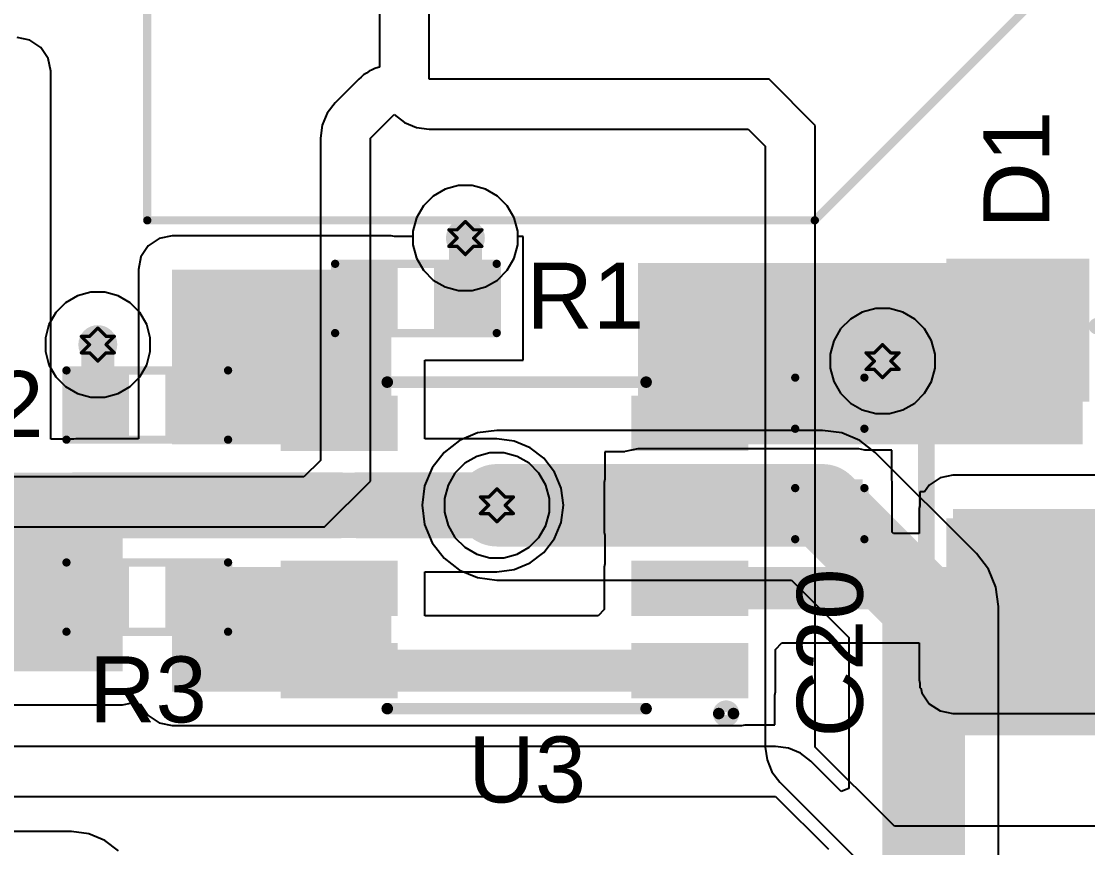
# Model space of a CAD drawing. Header units: inches. Extents: x -3 to 5437, y -3 to 5435.
# Drawn here: x 64.73 to 81.16, y 26.59 to 39.32 of the extents above; entities that cross this region are included whole.
import ezdxf

# ---------------------------------------------------------------- set-up
doc = ezdxf.new("R2010")
doc.units = ezdxf.units.IN
for name, color, linetype in [('Bottom Layer', 5, 'Continuous'), ('Bottom Solder', 6, 'Continuous'), ('Drill Drawing', 1, 'Continuous'), ('GND', 16, 'Continuous'), ('PWR', 76, 'Continuous'), ('Top Layer', 1, 'Continuous'), ('Top Overlay', 2, 'Continuous'), ('Top Paste', 8, 'Continuous'), ('Top Solder', 216, 'Continuous'), ('Via Holes', 16, 'Continuous')]:
    doc.layers.add(name, color=color, linetype=linetype)
doc.styles.add('Arial', font='', dxfattribs={"height": 0.2})
doc.styles.get('Arial').set_extended_font_data('Arial')

# ---------------------------------------------------------------- blocks, each defined once
blk = doc.blocks.new('SOIC_8_363')
at = {"layer": 'Top Layer'}
for points in [[(-1.867, 1.58), (-3.467, 1.58), (-3.467, 2.23), (-1.867, 2.23)], [(3.533, 1.58), (1.933, 1.58), (1.933, 2.23), (3.533, 2.23)], [(-1.867, 0.31), (-3.467, 0.31), (-3.467, 0.96), (-1.867, 0.96)], [(3.533, 0.31), (1.933, 0.31), (1.933, 0.96), (3.533, 0.96)], [(-1.867, -0.96), (-3.467, -0.96), (-3.467, -0.31), (-1.867, -0.31)], [(3.533, -0.96), (1.933, -0.96), (1.933, -0.31), (3.533, -0.31)], [(-1.867, -2.23), (-3.467, -2.23), (-3.467, -1.58), (-1.867, -1.58)], [(3.533, -2.23), (1.933, -2.23), (1.933, -1.58), (3.533, -1.58)]]:
    blk.add_hatch(color=1, dxfattribs=at).paths.add_polyline_path(points)
at = {"layer": 'Top Paste'}
for points in [[(-1.867, 1.58), (-3.467, 1.58), (-3.467, 2.23), (-1.867, 2.23)], [(3.533, 1.58), (1.933, 1.58), (1.933, 2.23), (3.533, 2.23)], [(-1.867, 0.31), (-3.467, 0.31), (-3.467, 0.96), (-1.867, 0.96)], [(3.533, 0.31), (1.933, 0.31), (1.933, 0.96), (3.533, 0.96)], [(-1.867, -0.96), (-3.467, -0.96), (-3.467, -0.31), (-1.867, -0.31)], [(3.533, -0.96), (1.933, -0.96), (1.933, -0.31), (3.533, -0.31)], [(-1.867, -2.23), (-3.467, -2.23), (-3.467, -1.58), (-1.867, -1.58)], [(3.533, -2.23), (1.933, -2.23), (1.933, -1.58), (3.533, -1.58)]]:
    blk.add_hatch(color=8, dxfattribs=at).paths.add_polyline_path(points)
at = {"layer": 'Top Solder'}
for points in [[(-1.765, 1.478), (-3.569, 1.478), (-3.569, 2.332), (-1.765, 2.332)], [(3.635, 1.478), (1.831, 1.478), (1.831, 2.332), (3.635, 2.332)], [(-1.765, 0.208), (-3.569, 0.208), (-3.569, 1.062), (-1.765, 1.062)], [(3.635, 0.208), (1.831, 0.208), (1.831, 1.062), (3.635, 1.062)], [(-1.765, -1.062), (-3.569, -1.062), (-3.569, -0.208), (-1.765, -0.208)], [(3.635, -1.062), (1.831, -1.062), (1.831, -0.208), (3.635, -0.208)], [(-1.765, -2.332), (-3.569, -2.332), (-3.569, -1.478), (-1.765, -1.478)], [(3.635, -2.332), (1.831, -2.332), (1.831, -1.478), (3.635, -1.478)]]:
    blk.add_hatch(color=216, dxfattribs=at).paths.add_polyline_path(points)
at = {"layer": 'Top Overlay'}
for points in [[(-3.112, 2.565, 0.178, 0.178, 1), (-3.339, 2.565, 0.178, 0.178, 1)], [(-3.384, 2.565, 0.0889, 0.0889, 1), (-3.295, 2.565, 0.0889, 0.0889, 1)], [(-3.157, 2.565, 0.0889, 0.0889, 1), (-3.068, 2.565, 0.0889, 0.0889, 1)], [(-2.038, 2.489, 0.0889, 0.0889, 1), (-1.949, 2.489, 0.0889, 0.0889, 1)], [(1.949, 2.489, 0.0889, 0.0889, 1), (2.038, 2.489, 0.0889, 0.0889, 1)], [(-2.038, -2.54, 0.0889, 0.0889, 1), (-1.949, -2.54, 0.0889, 0.0889, 1)], [(1.949, -2.54, 0.0889, 0.0889, 1), (2.038, -2.54, 0.0889, 0.0889, 1)]]:
    blk.add_lwpolyline(points, format="xyseb", close=True, dxfattribs=at)
for points in [[(1.994, 2.489, 0.178, 0.178, 0), (-1.994, 2.489, 0.178, 0.178, 0)], [(1.994, -2.54, 0.178, 0.178, 0), (-1.994, -2.54, 0.178, 0.178, 0)]]:
    blk.add_lwpolyline(points, format="xyseb", dxfattribs=at)
blk = doc.blocks.new('RES_0603_364')
at = {"layer": 'Top Layer'}
for points in [[(-0.381, 0.4445), (-0.381, -0.4445), (-1.143, -0.4445), (-1.143, 0.4445)], [(1.143, 0.4445), (1.143, -0.4445), (0.381, -0.4445), (0.381, 0.4445)]]:
    blk.add_hatch(color=1, dxfattribs=at).paths.add_polyline_path(points)
at = {"layer": 'Top Paste'}
for points in [[(-0.381, 0.4445), (-0.381, -0.4445), (-1.143, -0.4445), (-1.143, 0.4445)], [(1.143, 0.4445), (1.143, -0.4445), (0.381, -0.4445), (0.381, 0.4445)]]:
    blk.add_hatch(color=8, dxfattribs=at).paths.add_polyline_path(points)
at = {"layer": 'Top Solder'}
for points in [[(-0.2794, 0.5461), (-0.2794, -0.5461), (-1.2446, -0.5461), (-1.2446, 0.5461)], [(1.2446, 0.5461), (1.2446, -0.5461), (0.2794, -0.5461), (0.2794, 0.5461)]]:
    blk.add_hatch(color=216, dxfattribs=at).paths.add_polyline_path(points)
at = {"layer": 'Top Overlay'}
for points in [[(-1.2446, 0.5334, 0.127, 0.127, 0), (-1.2446, -0.5334, 0.127, 0.127, 0)], [(1.2446, 0.5334, 0.127, 0.127, 0), (-1.2446, 0.5334, 0.127, 0.127, 0)], [(1.2446, 0.5334, 0.127, 0.127, 0), (1.2446, -0.5334, 0.127, 0.127, 0)], [(1.2446, -0.5334, 0.127, 0.127, 0), (-1.2446, -0.5334, 0.127, 0.127, 0)]]:
    blk.add_lwpolyline(points, format="xyseb", dxfattribs=at)
for points in [[(-1.27635, 0.5334, 0.0635, 0.0635, 1), (-1.21285, 0.5334, 0.0635, 0.0635, 1)], [(-1.27635, 0.5334, 0.0635, 0.0635, 1), (-1.21285, 0.5334, 0.0635, 0.0635, 1)], [(1.21285, 0.5334, 0.0635, 0.0635, 1), (1.27635, 0.5334, 0.0635, 0.0635, 1)], [(1.21285, 0.5334, 0.0635, 0.0635, 1), (1.27635, 0.5334, 0.0635, 0.0635, 1)], [(-1.27635, -0.5334, 0.0635, 0.0635, 1), (-1.21285, -0.5334, 0.0635, 0.0635, 1)], [(-1.27635, -0.5334, 0.0635, 0.0635, 1), (-1.21285, -0.5334, 0.0635, 0.0635, 1)], [(1.21285, -0.5334, 0.0635, 0.0635, 1), (1.27635, -0.5334, 0.0635, 0.0635, 1)], [(1.21285, -0.5334, 0.0635, 0.0635, 1), (1.27635, -0.5334, 0.0635, 0.0635, 1)]]:
    blk.add_lwpolyline(points, format="xyseb", close=True, dxfattribs=at)
blk = doc.blocks.new('RES_0603_365')
at = {"layer": 'Top Layer'}
for points in [[(-0.381, 0.4445), (-0.381, -0.4445), (-1.143, -0.4445), (-1.143, 0.4445)], [(1.143, 0.4445), (1.143, -0.4445), (0.381, -0.4445), (0.381, 0.4445)]]:
    blk.add_hatch(color=1, dxfattribs=at).paths.add_polyline_path(points)
at = {"layer": 'Top Paste'}
for points in [[(-0.381, 0.4445), (-0.381, -0.4445), (-1.143, -0.4445), (-1.143, 0.4445)], [(1.143, 0.4445), (1.143, -0.4445), (0.381, -0.4445), (0.381, 0.4445)]]:
    blk.add_hatch(color=8, dxfattribs=at).paths.add_polyline_path(points)
at = {"layer": 'Top Solder'}
for points in [[(-0.2794, 0.5461), (-0.2794, -0.5461), (-1.2446, -0.5461), (-1.2446, 0.5461)], [(1.2446, 0.5461), (1.2446, -0.5461), (0.2794, -0.5461), (0.2794, 0.5461)]]:
    blk.add_hatch(color=216, dxfattribs=at).paths.add_polyline_path(points)
at = {"layer": 'Top Overlay'}
for points in [[(-1.2446, -0.5334, 0.127, 0.127, 0), (-1.2446, 0.5334, 0.127, 0.127, 0)], [(-1.2446, 0.5334, 0.127, 0.127, 0), (1.2446, 0.5334, 0.127, 0.127, 0)], [(1.2446, -0.5334, 0.127, 0.127, 0), (1.2446, 0.5334, 0.127, 0.127, 0)], [(-1.2446, -0.5334, 0.127, 0.127, 0), (1.2446, -0.5334, 0.127, 0.127, 0)]]:
    blk.add_lwpolyline(points, format="xyseb", dxfattribs=at)
for points in [[(-1.27635, 0.5334, 0.0635, 0.0635, 1), (-1.21285, 0.5334, 0.0635, 0.0635, 1)], [(-1.27635, 0.5334, 0.0635, 0.0635, 1), (-1.21285, 0.5334, 0.0635, 0.0635, 1)], [(1.21285, 0.5334, 0.0635, 0.0635, 1), (1.27635, 0.5334, 0.0635, 0.0635, 1)], [(1.21285, 0.5334, 0.0635, 0.0635, 1), (1.27635, 0.5334, 0.0635, 0.0635, 1)], [(-1.27635, -0.5334, 0.0635, 0.0635, 1), (-1.21285, -0.5334, 0.0635, 0.0635, 1)], [(-1.27635, -0.5334, 0.0635, 0.0635, 1), (-1.21285, -0.5334, 0.0635, 0.0635, 1)], [(1.21285, -0.5334, 0.0635, 0.0635, 1), (1.27635, -0.5334, 0.0635, 0.0635, 1)], [(1.21285, -0.5334, 0.0635, 0.0635, 1), (1.27635, -0.5334, 0.0635, 0.0635, 1)]]:
    blk.add_lwpolyline(points, format="xyseb", close=True, dxfattribs=at)
blk = doc.blocks.new('RES_0603_366')
at = {"layer": 'Top Layer'}
for points in [[(-0.381, 0.4445), (-0.381, -0.4445), (-1.143, -0.4445), (-1.143, 0.4445)], [(1.143, 0.4445), (1.143, -0.4445), (0.381, -0.4445), (0.381, 0.4445)]]:
    blk.add_hatch(color=1, dxfattribs=at).paths.add_polyline_path(points)
at = {"layer": 'Top Paste'}
for points in [[(-0.381, 0.4445), (-0.381, -0.4445), (-1.143, -0.4445), (-1.143, 0.4445)], [(1.143, 0.4445), (1.143, -0.4445), (0.381, -0.4445), (0.381, 0.4445)]]:
    blk.add_hatch(color=8, dxfattribs=at).paths.add_polyline_path(points)
at = {"layer": 'Top Solder'}
for points in [[(-0.2794, 0.5461), (-0.2794, -0.5461), (-1.2446, -0.5461), (-1.2446, 0.5461)], [(1.2446, 0.5461), (1.2446, -0.5461), (0.2794, -0.5461), (0.2794, 0.5461)]]:
    blk.add_hatch(color=216, dxfattribs=at).paths.add_polyline_path(points)
at = {"layer": 'Top Overlay'}
for points in [[(1.2446, 0.5334, 0.127, 0.127, 0), (-1.2446, 0.5334, 0.127, 0.127, 0)], [(-1.2446, 0.5334, 0.127, 0.127, 0), (-1.2446, -0.5334, 0.127, 0.127, 0)], [(1.2446, 0.5334, 0.127, 0.127, 0), (1.2446, -0.5334, 0.127, 0.127, 0)], [(1.2446, -0.5334, 0.127, 0.127, 0), (-1.2446, -0.5334, 0.127, 0.127, 0)]]:
    blk.add_lwpolyline(points, format="xyseb", dxfattribs=at)
for points in [[(-1.27635, 0.5334, 0.0635, 0.0635, 1), (-1.21285, 0.5334, 0.0635, 0.0635, 1)], [(-1.27635, 0.5334, 0.0635, 0.0635, 1), (-1.21285, 0.5334, 0.0635, 0.0635, 1)], [(1.21285, 0.5334, 0.0635, 0.0635, 1), (1.27635, 0.5334, 0.0635, 0.0635, 1)], [(1.21285, 0.5334, 0.0635, 0.0635, 1), (1.27635, 0.5334, 0.0635, 0.0635, 1)], [(-1.27635, -0.5334, 0.0635, 0.0635, 1), (-1.21285, -0.5334, 0.0635, 0.0635, 1)], [(-1.27635, -0.5334, 0.0635, 0.0635, 1), (-1.21285, -0.5334, 0.0635, 0.0635, 1)], [(1.21285, -0.5334, 0.0635, 0.0635, 1), (1.27635, -0.5334, 0.0635, 0.0635, 1)], [(1.21285, -0.5334, 0.0635, 0.0635, 1), (1.27635, -0.5334, 0.0635, 0.0635, 1)]]:
    blk.add_lwpolyline(points, format="xyseb", close=True, dxfattribs=at)
blk = doc.blocks.new('SMA_369')
at = {"layer": 'Top Layer'}
for points in [[(-3, 1), (-1, 1), (-1, -1), (-3, -1)], [(1, 1), (3, 1), (3, -1), (1, -1)]]:
    blk.add_hatch(color=1, dxfattribs=at).paths.add_polyline_path(points)
at = {"layer": 'Top Overlay'}
for points in [[(-4.242, -1.549), (-3.075, -1.549), (-3.075, 1.55), (-4.242, 1.55)], [(-3.101, 1.041), (-2.397, 1.041), (-2.397, 1.549), (-3.101, 1.549)], [(-3.097, -1.55), (-2.393, -1.55), (-2.393, -1.067), (-3.097, -1.067)]]:
    blk.add_hatch(color=2, dxfattribs=at).paths.add_polyline_path(points)
at = {"layer": 'Top Paste'}
for points in [[(-3, 1), (-1, 1), (-1, -1), (-3, -1)], [(1, 1), (3, 1), (3, -1), (1, -1)]]:
    blk.add_hatch(color=8, dxfattribs=at).paths.add_polyline_path(points)
at = {"layer": 'Top Solder'}
for points in [[(-3.102, 1.102), (-0.898, 1.102), (-0.898, -1.102), (-3.102, -1.102)], [(0.898, 1.102), (3.102, 1.102), (3.102, -1.102), (0.898, -1.102)]]:
    blk.add_hatch(color=216, dxfattribs=at).paths.add_polyline_path(points)
at = {"layer": 'Top Overlay'}
for points in [[(-2.393, 1.408, 0.254, 0.254, 0), (2.083, 1.408, 0.254, 0.254, 0)], [(2.061, 1.408, 0.254, 0.254, 0), (2.061, 1.219, 0.254, 0.254, 0)], [(2.061, -1.219, 0.254, 0.254, 0), (2.061, -1.408, 0.254, 0.254, 0)], [(-2.393, -1.408, 0.254, 0.254, 0), (2.057, -1.408, 0.254, 0.254, 0)]]:
    blk.add_lwpolyline(points, format="xyseb", dxfattribs=at)
for points in [[(-2.456, 1.408, 0.127, 0.127, 1), (-2.329, 1.408, 0.127, 0.127, 1)], [(1.998, 1.408, 0.127, 0.127, 1), (2.125, 1.408, 0.127, 0.127, 1)], [(2.019, 1.408, 0.127, 0.127, 1), (2.146, 1.408, 0.127, 0.127, 1)], [(1.998, 1.219, 0.127, 0.127, 1), (2.125, 1.219, 0.127, 0.127, 1)], [(1.998, -1.219, 0.127, 0.127, 1), (2.125, -1.219, 0.127, 0.127, 1)], [(-2.456, -1.408, 0.127, 0.127, 1), (-2.329, -1.408, 0.127, 0.127, 1)], [(1.994, -1.408, 0.127, 0.127, 1), (2.121, -1.408, 0.127, 0.127, 1)], [(1.998, -1.408, 0.127, 0.127, 1), (2.125, -1.408, 0.127, 0.127, 1)]]:
    blk.add_lwpolyline(points, format="xyseb", close=True, dxfattribs=at)
blk = doc.blocks.new('C__0603_374')
at = {"layer": 'Top Layer'}
for points in [[(-0.381, 0.445), (-0.381, -0.445), (-1.143, -0.445), (-1.143, 0.445)], [(1.143, 0.445), (1.143, -0.445), (0.381, -0.445), (0.381, 0.445)]]:
    blk.add_hatch(color=1, dxfattribs=at).paths.add_polyline_path(points)
at = {"layer": 'Top Paste'}
for points in [[(-0.381, 0.445), (-0.381, -0.445), (-1.143, -0.445), (-1.143, 0.445)], [(1.143, 0.445), (1.143, -0.445), (0.381, -0.445), (0.381, 0.445)]]:
    blk.add_hatch(color=8, dxfattribs=at).paths.add_polyline_path(points)
at = {"layer": 'Top Solder'}
for points in [[(-0.321, 0.504), (-0.321, -0.504), (-1.203, -0.504), (-1.203, 0.504)], [(1.203, 0.504), (1.203, -0.504), (0.321, -0.504), (0.321, 0.504)]]:
    blk.add_hatch(color=216, dxfattribs=at).paths.add_polyline_path(points)
at = {"layer": 'Top Overlay'}
for points in [[(-1.245, -0.533, 0.127, 0.127, 0), (-1.245, 0.533, 0.127, 0.127, 0)], [(-0.457, 0.533, 0.127, 0.127, 0), (-1.245, 0.533, 0.127, 0.127, 0)], [(1.245, 0.533, 0.127, 0.127, 0), (0.457, 0.533, 0.127, 0.127, 0)], [(1.245, -0.533, 0.127, 0.127, 0), (1.245, 0.533, 0.127, 0.127, 0)], [(-0.457, -0.533, 0.127, 0.127, 0), (-1.245, -0.533, 0.127, 0.127, 0)], [(1.245, -0.533, 0.127, 0.127, 0), (0.457, -0.533, 0.127, 0.127, 0)]]:
    blk.add_lwpolyline(points, format="xyseb", dxfattribs=at)
for points in [[(-1.276, 0.533, 0.0635, 0.0635, 1), (-1.213, 0.533, 0.0635, 0.0635, 1)], [(-1.276, 0.533, 0.0635, 0.0635, 1), (-1.213, 0.533, 0.0635, 0.0635, 1)], [(-0.489, 0.533, 0.0635, 0.0635, 1), (-0.425, 0.533, 0.0635, 0.0635, 1)], [(0.425, 0.533, 0.0635, 0.0635, 1), (0.489, 0.533, 0.0635, 0.0635, 1)], [(1.213, 0.533, 0.0635, 0.0635, 1), (1.276, 0.533, 0.0635, 0.0635, 1)], [(1.213, 0.533, 0.0635, 0.0635, 1), (1.276, 0.533, 0.0635, 0.0635, 1)], [(-1.276, -0.533, 0.0635, 0.0635, 1), (-1.213, -0.533, 0.0635, 0.0635, 1)], [(-1.276, -0.533, 0.0635, 0.0635, 1), (-1.213, -0.533, 0.0635, 0.0635, 1)], [(-0.489, -0.533, 0.0635, 0.0635, 1), (-0.425, -0.533, 0.0635, 0.0635, 1)], [(0.425, -0.533, 0.0635, 0.0635, 1), (0.489, -0.533, 0.0635, 0.0635, 1)], [(1.213, -0.533, 0.0635, 0.0635, 1), (1.276, -0.533, 0.0635, 0.0635, 1)], [(1.213, -0.533, 0.0635, 0.0635, 1), (1.276, -0.533, 0.0635, 0.0635, 1)]]:
    blk.add_lwpolyline(points, format="xyseb", close=True, dxfattribs=at)
blk = doc.blocks.new('VT1H471MI135000CE0_375')
at = {"layer": 'Top Overlay'}
for points in [[(-3.449, 6.858, 0.127, 0.127, 0), (-6.848, 3.459, 0.127, 0.127, 0)], [(6.833, 6.858, 0.127, 0.127, 0), (-3.449, 6.858, 0.127, 0.127, 0)], [(6.833, 6.858, 0.127, 0.127, 0), (6.833, 1.092, 0.127, 0.127, 0)]]:
    blk.add_lwpolyline(points, format="xyseb", dxfattribs=at)
for points in [[(-3.481, 6.858, 0.0635, 0.0635, 1), (-3.417, 6.858, 0.0635, 0.0635, 1)], [(-3.481, 6.858, 0.0635, 0.0635, 1), (-3.417, 6.858, 0.0635, 0.0635, 1)], [(6.801, 6.858, 0.0635, 0.0635, 1), (6.864, 6.858, 0.0635, 0.0635, 1)], [(6.801, 6.858, 0.0635, 0.0635, 1), (6.864, 6.858, 0.0635, 0.0635, 1)]]:
    blk.add_lwpolyline(points, format="xyseb", close=True, dxfattribs=at)

msp = doc.modelspace()

# ---------------------------------------------------------------- hatches: boundary and pattern name
at = {"layer": 'Bottom Layer'}
h = msp.add_hatch(color=5, dxfattribs=at)
edge = h.paths.add_edge_path()
edge.add_arc((71.574, 35.983), 0.3, 0, 360)
h = msp.add_hatch(color=5, dxfattribs=at)
edge = h.paths.add_edge_path()
edge.add_arc((65.912, 34.342), 0.3, 0, 360)
h = msp.add_hatch(color=5, dxfattribs=at)
edge = h.paths.add_edge_path()
edge.add_arc((78, 34.088), 0.3, 0, 360)
h = msp.add_hatch(color=5, dxfattribs=at)
edge = h.paths.add_edge_path()
edge.add_arc((72.06, 31.867), 0.3, 0, 360)
at = {"layer": 'Bottom Solder'}
h = msp.add_hatch(color=6, dxfattribs=at)
edge = h.paths.add_edge_path()
edge.add_arc((78, 34.088), 0.15, 0, 360)
h = msp.add_hatch(color=6, dxfattribs=at)
edge = h.paths.add_edge_path()
edge.add_arc((72.06, 31.867), 0.15, 0, 360)
at = {"layer": 'GND'}
h = msp.add_hatch(color=16, dxfattribs=at)
edge = h.paths.add_edge_path()
edge.add_arc((71.574, 35.983), 0.3, 0, 360)
h = msp.add_hatch(color=16, dxfattribs=at)
edge = h.paths.add_edge_path()
edge.add_arc((65.912, 34.342), 0.3, 0, 360)
h = msp.add_hatch(color=16, dxfattribs=at)
edge = h.paths.add_edge_path()
edge.add_arc((78, 34.088), 0.3, 0, 360)
h = msp.add_hatch(color=16, dxfattribs=at)
edge = h.paths.add_edge_path()
edge.add_arc((72.06, 31.867), 0.3, 0, 360)
at = {"layer": 'PWR'}
h = msp.add_hatch(color=76, dxfattribs=at)
edge = h.paths.add_edge_path()
edge.add_arc((71.574, 35.983), 0.3, 0, 360)
h = msp.add_hatch(color=76, dxfattribs=at)
edge = h.paths.add_edge_path()
edge.add_arc((65.912, 34.342), 0.3, 0, 360)
h = msp.add_hatch(color=76, dxfattribs=at)
edge = h.paths.add_edge_path()
edge.add_arc((78, 34.088), 0.3, 0, 360)
h = msp.add_hatch(color=76, dxfattribs=at)
edge = h.paths.add_edge_path()
edge.add_arc((72.06, 31.867), 0.3, 0, 360)
at = {"layer": 'Top Layer'}
h = msp.add_hatch(color=1, dxfattribs=at)
edge = h.paths.add_edge_path()
edge.add_arc((71.574, 35.983), 0.3, 0, 360)
for points in [[(67.055, 32.804), (70.431, 32.804), (70.431, 35.497), (67.055, 35.497)], [(74.231, 32.804), (81.083, 32.804), (81.083, 35.598), (74.231, 35.598)], [(60.719, 31.364), (70.431, 31.364), (70.431, 32.37), (60.719, 32.37)], [(60.719, 29.31), (66.293, 29.31), (66.293, 32.243), (60.719, 32.243)], [(74.231, 31.455), (77.632, 31.455), (77.632, 32.217), (74.231, 32.217)], [(79.083, 29.177), (90.271, 29.177), (90.271, 31.811), (79.083, 31.811)], [(67.055, 28.994), (70.431, 28.994), (70.431, 30.914), (67.055, 30.914)], [(68.831, 28.994), (70.431, 28.994), (70.431, 30.914), (68.831, 30.914)], [(74.231, 30.264), (80.781, 30.264), (80.781, 30.914), (74.231, 30.914)], [(68.831, 28.994), (75.831, 28.994), (75.831, 29.644), (68.831, 29.644)]]:
    msp.add_hatch(color=1, dxfattribs=at).paths.add_polyline_path(points)
h = msp.add_hatch(color=1, dxfattribs=at)
edge = h.paths.add_edge_path()
edge.add_arc((65.912, 34.342), 0.3, 0, 360)
h = msp.add_hatch(color=1, dxfattribs=at)
edge = h.paths.add_edge_path()
edge.add_arc((78, 34.088), 0.3, 0, 360)
h = msp.add_hatch(color=1, dxfattribs=at)
edge = h.paths.add_edge_path()
edge.add_arc((72.06, 31.867), 0.3, 0, 360)
at = {"layer": 'Top Solder'}
h = msp.add_hatch(color=216, dxfattribs=at)
edge = h.paths.add_edge_path()
edge.add_arc((78, 34.088), 0.15, 0, 360)
h = msp.add_hatch(color=216, dxfattribs=at)
edge = h.paths.add_edge_path()
edge.add_arc((72.06, 31.867), 0.15, 0, 360)
at = {"layer": 'Via Holes'}
h = msp.add_hatch(color=7, dxfattribs=at)
edge = h.paths.add_edge_path()
edge.add_arc((71.574, 35.983), 0.15, 0, 360)
h = msp.add_hatch(color=7, dxfattribs=at)
edge = h.paths.add_edge_path()
edge.add_arc((65.912, 34.342), 0.15, 0, 360)
h = msp.add_hatch(color=7, dxfattribs=at)
edge = h.paths.add_edge_path()
edge.add_arc((78, 34.088), 0.15, 0, 360)
h = msp.add_hatch(color=7, dxfattribs=at)
edge = h.paths.add_edge_path()
edge.add_arc((72.06, 31.867), 0.15, 0, 360)

# ---------------------------------------------------------------- linework, layer by layer
at = {"layer": 'Bottom Layer'}
for p, q in [((71.078, 36.63), (70.927, 36.48)), ((71.262, 36.736), (71.078, 36.63)), ((71.467, 36.791), (71.262, 36.736)), ((71.68, 36.791), (71.467, 36.791)), ((71.886, 36.736), (71.68, 36.791)), ((72.07, 36.63), (71.886, 36.736)), ((72.22, 36.48), (72.07, 36.63)), ((70.927, 36.48), (70.821, 36.295)), ((72.327, 36.295), (72.22, 36.48)), ((70.821, 36.295), (70.766, 36.09)), ((72.382, 36.09), (72.327, 36.295)), ((70.766, 36.09), (70.766, 35.877)), ((72.382, 35.877), (72.382, 36.09)), ((70.766, 35.877), (70.821, 35.672)), ((72.327, 35.672), (72.382, 35.877)), ((70.821, 35.672), (70.927, 35.487)), ((72.22, 35.487), (72.327, 35.672)), ((70.927, 35.487), (71.078, 35.337)), ((72.07, 35.337), (72.22, 35.487)), ((71.078, 35.337), (71.262, 35.23)), ((71.886, 35.23), (72.07, 35.337)), ((71.262, 35.23), (71.467, 35.175)), ((71.467, 35.175), (71.68, 35.175)), ((71.68, 35.175), (71.886, 35.23)), ((72.06, 33.02), (71.761, 32.981)), ((77.073, 33.02), (72.06, 33.02)), ((77.372, 32.981), (77.073, 33.02)), ((71.483, 32.865), (71.245, 32.682)), ((71.761, 32.981), (71.483, 32.865)), ((77.65, 32.865), (77.372, 32.981)), ((77.888, 32.682), (77.65, 32.865)), ((71.245, 32.682), (71.061, 32.443)), ((79.448, 31.123), (77.888, 32.682)), ((71.061, 32.443), (70.946, 32.165)), ((70.946, 32.165), (70.907, 31.867)), ((70.907, 31.867), (70.946, 31.569)), ((70.946, 31.569), (71.061, 31.291)), ((71.061, 31.291), (71.245, 31.052)), ((71.245, 31.052), (71.483, 30.869)), ((79.631, 30.884), (79.448, 31.123)), ((79.746, 30.606), (79.631, 30.884)), ((71.483, 30.869), (71.761, 30.753)), ((71.761, 30.753), (72.06, 30.714)), ((72.06, 30.714), (76.596, 30.714)), ((76.596, 30.714), (77.48, 29.83)), ((79.785, 30.308), (79.746, 30.606)), ((79.785, 18.276), (79.785, 30.308)), ((77.48, 29.83), (77.48, 27.507)), ((76.352, 28.15), (61.457, 28.15)), ((76.551, 28.124), (76.352, 28.15)), ((76.737, 28.047), (76.551, 28.124)), ((76.896, 27.925), (76.737, 28.047)), ((77.362, 27.458), (76.896, 27.925)), ((77.48, 27.507), (77.362, 27.458)), ((53.894, 27.381), (76.352, 27.381)), ((76.352, 27.381), (77.165, 26.568))]:
    msp.add_line(p, q, dxfattribs=at)
for points in [[(72.06, 31.867, 1.27, 1.27, 0), (77.073, 31.867, 1.27, 1.27, 0)], [(77.073, 31.867, 1.27, 1.27, 0), (78.632, 30.308, 1.27, 1.27, 0)], [(78.632, 17.798, 1.27, 1.27, 0), (78.632, 30.308, 1.27, 1.27, 0)]]:
    msp.add_lwpolyline(points, format="xyseb", dxfattribs=at)
for points in [[(71.742, 31.867, 0.635, 0.635, 1), (72.377, 31.867, 0.635, 0.635, 1)], [(76.756, 31.867, 0.635, 0.635, 1), (77.391, 31.867, 0.635, 0.635, 1)], [(76.756, 31.867, 0.635, 0.635, 1), (77.391, 31.867, 0.635, 0.635, 1)], [(78.315, 30.308, 0.635, 0.635, 1), (78.95, 30.308, 0.635, 0.635, 1)], [(78.315, 30.308, 0.635, 0.635, 1), (78.95, 30.308, 0.635, 0.635, 1)]]:
    msp.add_lwpolyline(points, format="xyseb", close=True, dxfattribs=at)
at = {"layer": 'Drill Drawing'}
for points in [[(71.32, 36.11, 0.0508, 0.0508, 0), (71.447, 35.983, 0.0508, 0.0508, 0)], [(71.32, 36.11, 0.0508, 0.0508, 0), (71.447, 36.11, 0.0508, 0.0508, 0)], [(71.447, 36.11, 0.0508, 0.0508, 0), (71.574, 36.237, 0.0508, 0.0508, 0)], [(71.574, 36.237, 0.0508, 0.0508, 0), (71.701, 36.11, 0.0508, 0.0508, 0)], [(71.701, 36.11, 0.0508, 0.0508, 0), (71.828, 36.11, 0.0508, 0.0508, 0)], [(71.701, 35.983, 0.0508, 0.0508, 0), (71.828, 36.11, 0.0508, 0.0508, 0)], [(71.32, 35.856, 0.0508, 0.0508, 0), (71.447, 35.983, 0.0508, 0.0508, 0)], [(71.701, 35.983, 0.0508, 0.0508, 0), (71.828, 35.856, 0.0508, 0.0508, 0)], [(71.32, 35.856, 0.0508, 0.0508, 0), (71.447, 35.856, 0.0508, 0.0508, 0)], [(71.447, 35.856, 0.0508, 0.0508, 0), (71.574, 35.729, 0.0508, 0.0508, 0)], [(71.574, 35.729, 0.0508, 0.0508, 0), (71.701, 35.856, 0.0508, 0.0508, 0)], [(71.701, 35.856, 0.0508, 0.0508, 0), (71.828, 35.856, 0.0508, 0.0508, 0)], [(65.658, 34.469, 0.0508, 0.0508, 0), (65.785, 34.342, 0.0508, 0.0508, 0)], [(65.658, 34.469, 0.0508, 0.0508, 0), (65.785, 34.469, 0.0508, 0.0508, 0)], [(65.785, 34.469, 0.0508, 0.0508, 0), (65.912, 34.596, 0.0508, 0.0508, 0)], [(65.912, 34.596, 0.0508, 0.0508, 0), (66.039, 34.469, 0.0508, 0.0508, 0)], [(66.039, 34.469, 0.0508, 0.0508, 0), (66.166, 34.469, 0.0508, 0.0508, 0)], [(66.039, 34.342, 0.0508, 0.0508, 0), (66.166, 34.469, 0.0508, 0.0508, 0)], [(65.658, 34.215, 0.0508, 0.0508, 0), (65.785, 34.342, 0.0508, 0.0508, 0)], [(66.039, 34.342, 0.0508, 0.0508, 0), (66.166, 34.215, 0.0508, 0.0508, 0)], [(77.873, 34.215, 0.0508, 0.0508, 0), (78, 34.342, 0.0508, 0.0508, 0)], [(78, 34.342, 0.0508, 0.0508, 0), (78.127, 34.215, 0.0508, 0.0508, 0)], [(65.658, 34.215, 0.0508, 0.0508, 0), (65.785, 34.215, 0.0508, 0.0508, 0)], [(65.785, 34.215, 0.0508, 0.0508, 0), (65.912, 34.088, 0.0508, 0.0508, 0)], [(65.912, 34.088, 0.0508, 0.0508, 0), (66.039, 34.215, 0.0508, 0.0508, 0)], [(66.039, 34.215, 0.0508, 0.0508, 0), (66.166, 34.215, 0.0508, 0.0508, 0)], [(77.746, 34.215, 0.0508, 0.0508, 0), (77.873, 34.088, 0.0508, 0.0508, 0)], [(77.746, 34.215, 0.0508, 0.0508, 0), (77.873, 34.215, 0.0508, 0.0508, 0)], [(78.127, 34.215, 0.0508, 0.0508, 0), (78.254, 34.215, 0.0508, 0.0508, 0)], [(78.127, 34.088, 0.0508, 0.0508, 0), (78.254, 34.215, 0.0508, 0.0508, 0)], [(77.746, 33.961, 0.0508, 0.0508, 0), (77.873, 34.088, 0.0508, 0.0508, 0)], [(78.127, 34.088, 0.0508, 0.0508, 0), (78.254, 33.961, 0.0508, 0.0508, 0)], [(77.746, 33.961, 0.0508, 0.0508, 0), (77.873, 33.961, 0.0508, 0.0508, 0)], [(77.873, 33.961, 0.0508, 0.0508, 0), (78, 33.834, 0.0508, 0.0508, 0)], [(78, 33.834, 0.0508, 0.0508, 0), (78.127, 33.961, 0.0508, 0.0508, 0)], [(78.127, 33.961, 0.0508, 0.0508, 0), (78.254, 33.961, 0.0508, 0.0508, 0)], [(71.933, 31.994, 0.0508, 0.0508, 0), (72.06, 32.121, 0.0508, 0.0508, 0)], [(72.06, 32.121, 0.0508, 0.0508, 0), (72.187, 31.994, 0.0508, 0.0508, 0)], [(71.806, 31.994, 0.0508, 0.0508, 0), (71.933, 31.867, 0.0508, 0.0508, 0)], [(71.806, 31.994, 0.0508, 0.0508, 0), (71.933, 31.994, 0.0508, 0.0508, 0)], [(71.806, 31.74, 0.0508, 0.0508, 0), (71.933, 31.867, 0.0508, 0.0508, 0)], [(72.187, 31.994, 0.0508, 0.0508, 0), (72.314, 31.994, 0.0508, 0.0508, 0)], [(72.187, 31.867, 0.0508, 0.0508, 0), (72.314, 31.994, 0.0508, 0.0508, 0)], [(72.187, 31.867, 0.0508, 0.0508, 0), (72.314, 31.74, 0.0508, 0.0508, 0)], [(71.806, 31.74, 0.0508, 0.0508, 0), (71.933, 31.74, 0.0508, 0.0508, 0)], [(71.933, 31.74, 0.0508, 0.0508, 0), (72.06, 31.613, 0.0508, 0.0508, 0)], [(72.06, 31.613, 0.0508, 0.0508, 0), (72.187, 31.74, 0.0508, 0.0508, 0)], [(72.187, 31.74, 0.0508, 0.0508, 0), (72.314, 31.74, 0.0508, 0.0508, 0)]]:
    msp.add_lwpolyline(points, format="xyseb", dxfattribs=at)
for points in [[(71.307, 36.11, 0.0254, 0.0254, 1), (71.333, 36.11, 0.0254, 0.0254, 1)], [(71.307, 36.11, 0.0254, 0.0254, 1), (71.333, 36.11, 0.0254, 0.0254, 1)], [(71.434, 36.11, 0.0254, 0.0254, 1), (71.46, 36.11, 0.0254, 0.0254, 1)], [(71.434, 36.11, 0.0254, 0.0254, 1), (71.46, 36.11, 0.0254, 0.0254, 1)], [(71.561, 36.237, 0.0254, 0.0254, 1), (71.587, 36.237, 0.0254, 0.0254, 1)], [(71.561, 36.237, 0.0254, 0.0254, 1), (71.587, 36.237, 0.0254, 0.0254, 1)], [(71.688, 36.11, 0.0254, 0.0254, 1), (71.714, 36.11, 0.0254, 0.0254, 1)], [(71.688, 36.11, 0.0254, 0.0254, 1), (71.714, 36.11, 0.0254, 0.0254, 1)], [(71.815, 36.11, 0.0254, 0.0254, 1), (71.841, 36.11, 0.0254, 0.0254, 1)], [(71.815, 36.11, 0.0254, 0.0254, 1), (71.841, 36.11, 0.0254, 0.0254, 1)], [(71.434, 35.983, 0.0254, 0.0254, 1), (71.46, 35.983, 0.0254, 0.0254, 1)], [(71.434, 35.983, 0.0254, 0.0254, 1), (71.46, 35.983, 0.0254, 0.0254, 1)], [(71.688, 35.983, 0.0254, 0.0254, 1), (71.714, 35.983, 0.0254, 0.0254, 1)], [(71.688, 35.983, 0.0254, 0.0254, 1), (71.714, 35.983, 0.0254, 0.0254, 1)], [(71.307, 35.856, 0.0254, 0.0254, 1), (71.333, 35.856, 0.0254, 0.0254, 1)], [(71.307, 35.856, 0.0254, 0.0254, 1), (71.333, 35.856, 0.0254, 0.0254, 1)], [(71.434, 35.856, 0.0254, 0.0254, 1), (71.46, 35.856, 0.0254, 0.0254, 1)], [(71.434, 35.856, 0.0254, 0.0254, 1), (71.46, 35.856, 0.0254, 0.0254, 1)], [(71.688, 35.856, 0.0254, 0.0254, 1), (71.714, 35.856, 0.0254, 0.0254, 1)], [(71.688, 35.856, 0.0254, 0.0254, 1), (71.714, 35.856, 0.0254, 0.0254, 1)], [(71.815, 35.856, 0.0254, 0.0254, 1), (71.841, 35.856, 0.0254, 0.0254, 1)], [(71.815, 35.856, 0.0254, 0.0254, 1), (71.841, 35.856, 0.0254, 0.0254, 1)], [(71.561, 35.729, 0.0254, 0.0254, 1), (71.587, 35.729, 0.0254, 0.0254, 1)], [(71.561, 35.729, 0.0254, 0.0254, 1), (71.587, 35.729, 0.0254, 0.0254, 1)], [(65.646, 34.469, 0.0254, 0.0254, 1), (65.671, 34.469, 0.0254, 0.0254, 1)], [(65.646, 34.469, 0.0254, 0.0254, 1), (65.671, 34.469, 0.0254, 0.0254, 1)], [(65.773, 34.469, 0.0254, 0.0254, 1), (65.798, 34.469, 0.0254, 0.0254, 1)], [(65.773, 34.469, 0.0254, 0.0254, 1), (65.798, 34.469, 0.0254, 0.0254, 1)], [(65.9, 34.596, 0.0254, 0.0254, 1), (65.925, 34.596, 0.0254, 0.0254, 1)], [(65.9, 34.596, 0.0254, 0.0254, 1), (65.925, 34.596, 0.0254, 0.0254, 1)], [(66.027, 34.469, 0.0254, 0.0254, 1), (66.052, 34.469, 0.0254, 0.0254, 1)], [(66.027, 34.469, 0.0254, 0.0254, 1), (66.052, 34.469, 0.0254, 0.0254, 1)], [(66.154, 34.469, 0.0254, 0.0254, 1), (66.179, 34.469, 0.0254, 0.0254, 1)], [(66.154, 34.469, 0.0254, 0.0254, 1), (66.179, 34.469, 0.0254, 0.0254, 1)], [(65.773, 34.342, 0.0254, 0.0254, 1), (65.798, 34.342, 0.0254, 0.0254, 1)], [(65.773, 34.342, 0.0254, 0.0254, 1), (65.798, 34.342, 0.0254, 0.0254, 1)], [(66.027, 34.342, 0.0254, 0.0254, 1), (66.052, 34.342, 0.0254, 0.0254, 1)], [(66.027, 34.342, 0.0254, 0.0254, 1), (66.052, 34.342, 0.0254, 0.0254, 1)], [(77.987, 34.342, 0.0254, 0.0254, 1), (78.013, 34.342, 0.0254, 0.0254, 1)], [(77.987, 34.342, 0.0254, 0.0254, 1), (78.013, 34.342, 0.0254, 0.0254, 1)], [(65.646, 34.215, 0.0254, 0.0254, 1), (65.671, 34.215, 0.0254, 0.0254, 1)], [(65.646, 34.215, 0.0254, 0.0254, 1), (65.671, 34.215, 0.0254, 0.0254, 1)], [(65.773, 34.215, 0.0254, 0.0254, 1), (65.798, 34.215, 0.0254, 0.0254, 1)], [(65.773, 34.215, 0.0254, 0.0254, 1), (65.798, 34.215, 0.0254, 0.0254, 1)], [(66.027, 34.215, 0.0254, 0.0254, 1), (66.052, 34.215, 0.0254, 0.0254, 1)], [(66.027, 34.215, 0.0254, 0.0254, 1), (66.052, 34.215, 0.0254, 0.0254, 1)], [(66.154, 34.215, 0.0254, 0.0254, 1), (66.179, 34.215, 0.0254, 0.0254, 1)], [(66.154, 34.215, 0.0254, 0.0254, 1), (66.179, 34.215, 0.0254, 0.0254, 1)], [(77.733, 34.215, 0.0254, 0.0254, 1), (77.759, 34.215, 0.0254, 0.0254, 1)], [(77.733, 34.215, 0.0254, 0.0254, 1), (77.759, 34.215, 0.0254, 0.0254, 1)], [(77.86, 34.215, 0.0254, 0.0254, 1), (77.886, 34.215, 0.0254, 0.0254, 1)], [(77.86, 34.215, 0.0254, 0.0254, 1), (77.886, 34.215, 0.0254, 0.0254, 1)], [(78.114, 34.215, 0.0254, 0.0254, 1), (78.14, 34.215, 0.0254, 0.0254, 1)], [(78.114, 34.215, 0.0254, 0.0254, 1), (78.14, 34.215, 0.0254, 0.0254, 1)], [(78.241, 34.215, 0.0254, 0.0254, 1), (78.267, 34.215, 0.0254, 0.0254, 1)], [(78.241, 34.215, 0.0254, 0.0254, 1), (78.267, 34.215, 0.0254, 0.0254, 1)], [(65.9, 34.088, 0.0254, 0.0254, 1), (65.925, 34.088, 0.0254, 0.0254, 1)], [(65.9, 34.088, 0.0254, 0.0254, 1), (65.925, 34.088, 0.0254, 0.0254, 1)], [(77.86, 34.088, 0.0254, 0.0254, 1), (77.886, 34.088, 0.0254, 0.0254, 1)], [(77.86, 34.088, 0.0254, 0.0254, 1), (77.886, 34.088, 0.0254, 0.0254, 1)], [(78.114, 34.088, 0.0254, 0.0254, 1), (78.14, 34.088, 0.0254, 0.0254, 1)], [(78.114, 34.088, 0.0254, 0.0254, 1), (78.14, 34.088, 0.0254, 0.0254, 1)], [(77.733, 33.961, 0.0254, 0.0254, 1), (77.759, 33.961, 0.0254, 0.0254, 1)], [(77.733, 33.961, 0.0254, 0.0254, 1), (77.759, 33.961, 0.0254, 0.0254, 1)], [(77.86, 33.961, 0.0254, 0.0254, 1), (77.886, 33.961, 0.0254, 0.0254, 1)], [(77.86, 33.961, 0.0254, 0.0254, 1), (77.886, 33.961, 0.0254, 0.0254, 1)], [(77.987, 33.834, 0.0254, 0.0254, 1), (78.013, 33.834, 0.0254, 0.0254, 1)], [(77.987, 33.834, 0.0254, 0.0254, 1), (78.013, 33.834, 0.0254, 0.0254, 1)], [(78.114, 33.961, 0.0254, 0.0254, 1), (78.14, 33.961, 0.0254, 0.0254, 1)], [(78.114, 33.961, 0.0254, 0.0254, 1), (78.14, 33.961, 0.0254, 0.0254, 1)], [(78.241, 33.961, 0.0254, 0.0254, 1), (78.267, 33.961, 0.0254, 0.0254, 1)], [(78.241, 33.961, 0.0254, 0.0254, 1), (78.267, 33.961, 0.0254, 0.0254, 1)], [(72.047, 32.121, 0.0254, 0.0254, 1), (72.072, 32.121, 0.0254, 0.0254, 1)], [(72.047, 32.121, 0.0254, 0.0254, 1), (72.072, 32.121, 0.0254, 0.0254, 1)], [(71.793, 31.994, 0.0254, 0.0254, 1), (71.819, 31.994, 0.0254, 0.0254, 1)], [(71.793, 31.994, 0.0254, 0.0254, 1), (71.819, 31.994, 0.0254, 0.0254, 1)], [(71.92, 31.994, 0.0254, 0.0254, 1), (71.945, 31.994, 0.0254, 0.0254, 1)], [(71.92, 31.994, 0.0254, 0.0254, 1), (71.945, 31.994, 0.0254, 0.0254, 1)], [(71.92, 31.867, 0.0254, 0.0254, 1), (71.945, 31.867, 0.0254, 0.0254, 1)], [(71.92, 31.867, 0.0254, 0.0254, 1), (71.945, 31.867, 0.0254, 0.0254, 1)], [(72.174, 31.994, 0.0254, 0.0254, 1), (72.199, 31.994, 0.0254, 0.0254, 1)], [(72.174, 31.994, 0.0254, 0.0254, 1), (72.199, 31.994, 0.0254, 0.0254, 1)], [(72.174, 31.867, 0.0254, 0.0254, 1), (72.199, 31.867, 0.0254, 0.0254, 1)], [(72.174, 31.867, 0.0254, 0.0254, 1), (72.199, 31.867, 0.0254, 0.0254, 1)], [(72.301, 31.994, 0.0254, 0.0254, 1), (72.326, 31.994, 0.0254, 0.0254, 1)], [(72.301, 31.994, 0.0254, 0.0254, 1), (72.326, 31.994, 0.0254, 0.0254, 1)], [(71.793, 31.74, 0.0254, 0.0254, 1), (71.819, 31.74, 0.0254, 0.0254, 1)], [(71.793, 31.74, 0.0254, 0.0254, 1), (71.819, 31.74, 0.0254, 0.0254, 1)], [(71.92, 31.74, 0.0254, 0.0254, 1), (71.945, 31.74, 0.0254, 0.0254, 1)], [(71.92, 31.74, 0.0254, 0.0254, 1), (71.945, 31.74, 0.0254, 0.0254, 1)], [(72.174, 31.74, 0.0254, 0.0254, 1), (72.199, 31.74, 0.0254, 0.0254, 1)], [(72.174, 31.74, 0.0254, 0.0254, 1), (72.199, 31.74, 0.0254, 0.0254, 1)], [(72.301, 31.74, 0.0254, 0.0254, 1), (72.326, 31.74, 0.0254, 0.0254, 1)], [(72.301, 31.74, 0.0254, 0.0254, 1), (72.326, 31.74, 0.0254, 0.0254, 1)], [(72.047, 31.613, 0.0254, 0.0254, 1), (72.072, 31.613, 0.0254, 0.0254, 1)], [(72.047, 31.613, 0.0254, 0.0254, 1), (72.072, 31.613, 0.0254, 0.0254, 1)]]:
    msp.add_lwpolyline(points, format="xyseb", close=True, dxfattribs=at)
at = {"layer": 'GND'}
for p, q in [((71.078, 36.63), (70.927, 36.48)), ((71.262, 36.736), (71.078, 36.63)), ((71.467, 36.791), (71.262, 36.736)), ((71.68, 36.791), (71.467, 36.791)), ((71.886, 36.736), (71.68, 36.791)), ((72.07, 36.63), (71.886, 36.736)), ((72.22, 36.48), (72.07, 36.63)), ((70.927, 36.48), (70.821, 36.295)), ((72.327, 36.295), (72.22, 36.48)), ((70.821, 36.295), (70.766, 36.09)), ((72.382, 36.09), (72.327, 36.295)), ((70.766, 36.09), (70.766, 35.877)), ((72.382, 35.877), (72.382, 36.09)), ((70.766, 35.877), (70.821, 35.672)), ((72.327, 35.672), (72.382, 35.877)), ((70.821, 35.672), (70.927, 35.487)), ((72.22, 35.487), (72.327, 35.672)), ((70.927, 35.487), (71.078, 35.337)), ((72.07, 35.337), (72.22, 35.487)), ((71.078, 35.337), (71.262, 35.23)), ((71.886, 35.23), (72.07, 35.337)), ((71.262, 35.23), (71.467, 35.175)), ((71.467, 35.175), (71.68, 35.175)), ((71.68, 35.175), (71.886, 35.23)), ((71.748, 32.62), (71.564, 32.514)), ((71.953, 32.675), (71.748, 32.62)), ((72.166, 32.675), (71.953, 32.675)), ((72.372, 32.62), (72.166, 32.675)), ((72.556, 32.514), (72.372, 32.62)), ((71.413, 32.363), (71.307, 32.179)), ((71.564, 32.514), (71.413, 32.363)), ((72.706, 32.363), (72.556, 32.514)), ((72.813, 32.179), (72.706, 32.363)), ((71.307, 32.179), (71.252, 31.973)), ((72.868, 31.973), (72.813, 32.179)), ((71.252, 31.973), (71.252, 31.761)), ((72.868, 31.761), (72.868, 31.973)), ((71.252, 31.761), (71.307, 31.555)), ((72.813, 31.555), (72.868, 31.761)), ((71.307, 31.555), (71.413, 31.371)), ((72.706, 31.371), (72.813, 31.555)), ((71.413, 31.371), (71.564, 31.22)), ((71.564, 31.22), (71.748, 31.114)), ((72.372, 31.114), (72.556, 31.22)), ((72.556, 31.22), (72.706, 31.371)), ((71.748, 31.114), (71.953, 31.059)), ((71.953, 31.059), (72.166, 31.059)), ((72.166, 31.059), (72.372, 31.114))]:
    msp.add_line(p, q, dxfattribs=at)
at = {"layer": 'PWR'}
for p, q in [((71.018, 38.43), (71.018, 72.618)), ((70.25, 40.302), (70.25, 38.618)), ((70.229, 38.61), (70.181, 38.597)), ((70.25, 38.618), (70.229, 38.61)), ((69.971, 38.461), (69.931, 38.43)), ((70.007, 38.496), (69.971, 38.461)), ((70.051, 38.522), (70.007, 38.496)), ((70.091, 38.552), (70.051, 38.522)), ((70.137, 38.572), (70.091, 38.552)), ((70.181, 38.597), (70.137, 38.572)), ((69.931, 38.43), (69.567, 38.066)), ((76.251, 38.43), (71.018, 38.43)), ((76.962, 37.719), (76.251, 38.43)), ((69.567, 38.066), (69.445, 37.906)), ((69.445, 37.906), (69.368, 37.721)), ((70.11, 37.522), (70.475, 37.887)), ((70.475, 37.887), (70.634, 37.765)), ((69.368, 37.721), (69.342, 37.522)), ((70.634, 37.765), (70.819, 37.688)), ((70.819, 37.688), (71.018, 37.662)), ((71.018, 37.662), (75.932, 37.662)), ((75.932, 37.662), (76.193, 37.401)), ((76.962, 28.143), (76.962, 37.719)), ((69.342, 37.522), (69.342, 32.557)), ((70.11, 32.239), (70.11, 37.522)), ((76.193, 37.401), (76.193, 28.143)), ((65.806, 35.15), (65.601, 35.095)), ((66.019, 35.15), (65.806, 35.15)), ((66.224, 35.095), (66.019, 35.15)), ((65.416, 34.988), (65.266, 34.838)), ((65.601, 35.095), (65.416, 34.988)), ((66.409, 34.988), (66.224, 35.095)), ((66.559, 34.838), (66.409, 34.988)), ((65.266, 34.838), (65.16, 34.653)), ((66.665, 34.653), (66.559, 34.838)), ((77.688, 34.841), (77.504, 34.734)), ((77.894, 34.896), (77.688, 34.841)), ((78.106, 34.896), (77.894, 34.896)), ((78.312, 34.841), (78.106, 34.896)), ((78.496, 34.734), (78.312, 34.841)), ((77.504, 34.734), (77.353, 34.584)), ((78.647, 34.584), (78.496, 34.734)), ((65.16, 34.653), (65.104, 34.448)), ((66.72, 34.448), (66.665, 34.653)), ((77.353, 34.584), (77.247, 34.4)), ((78.753, 34.4), (78.647, 34.584)), ((65.104, 34.448), (65.104, 34.235)), ((66.72, 34.235), (66.72, 34.448)), ((77.247, 34.4), (77.192, 34.194)), ((78.808, 34.194), (78.753, 34.4)), ((65.104, 34.235), (65.16, 34.03)), ((66.665, 34.03), (66.72, 34.235)), ((77.192, 34.194), (77.192, 33.981)), ((78.808, 33.981), (78.808, 34.194)), ((65.16, 34.03), (65.266, 33.845)), ((66.559, 33.845), (66.665, 34.03)), ((65.266, 33.845), (65.416, 33.695)), ((66.409, 33.695), (66.559, 33.845)), ((77.192, 33.981), (77.247, 33.776)), ((78.753, 33.776), (78.808, 33.981)), ((65.416, 33.695), (65.601, 33.589)), ((66.224, 33.589), (66.409, 33.695)), ((77.247, 33.776), (77.353, 33.592)), ((78.647, 33.592), (78.753, 33.776)), ((65.601, 33.589), (65.806, 33.534)), ((65.806, 33.534), (66.019, 33.534)), ((66.019, 33.534), (66.224, 33.589)), ((77.353, 33.592), (77.504, 33.441)), ((78.496, 33.441), (78.647, 33.592)), ((77.504, 33.441), (77.688, 33.335)), ((78.312, 33.335), (78.496, 33.441)), ((77.688, 33.335), (77.894, 33.28)), ((77.894, 33.28), (78.106, 33.28)), ((78.106, 33.28), (78.312, 33.335)), ((69.342, 32.557), (69.087, 32.303)), ((71.748, 32.62), (71.564, 32.514)), ((71.953, 32.675), (71.748, 32.62)), ((72.166, 32.675), (71.953, 32.675)), ((72.372, 32.62), (72.166, 32.675)), ((72.556, 32.514), (72.372, 32.62)), ((71.413, 32.363), (71.307, 32.179)), ((71.564, 32.514), (71.413, 32.363)), ((72.706, 32.363), (72.556, 32.514)), ((72.813, 32.179), (72.706, 32.363)), ((69.087, 32.303), (51.486, 32.303)), ((69.406, 31.534), (70.11, 32.239)), ((71.307, 32.179), (71.252, 31.973)), ((72.868, 31.973), (72.813, 32.179)), ((71.252, 31.973), (71.252, 31.761)), ((72.868, 31.761), (72.868, 31.973)), ((71.252, 31.761), (71.307, 31.555)), ((72.813, 31.555), (72.868, 31.761)), ((71.307, 31.555), (71.413, 31.371)), ((72.706, 31.371), (72.813, 31.555)), ((51.168, 31.534), (69.406, 31.534)), ((71.413, 31.371), (71.564, 31.22)), ((71.564, 31.22), (71.748, 31.114)), ((72.372, 31.114), (72.556, 31.22)), ((72.556, 31.22), (72.706, 31.371)), ((71.748, 31.114), (71.953, 31.059)), ((71.953, 31.059), (72.166, 31.059)), ((72.166, 31.059), (72.372, 31.114)), ((76.193, 28.143), (76.193, 28.143)), ((76.193, 28.143), (76.22, 27.944)), ((78.181, 26.924), (76.962, 28.143)), ((76.22, 27.944), (76.296, 27.759)), ((76.296, 27.759), (76.419, 27.6)), ((76.419, 27.6), (76.419, 27.6)), ((76.419, 27.6), (77.638, 26.381)), ((86.313, 26.924), (78.181, 26.924))]:
    msp.add_line(p, q, dxfattribs=at)
at = {"layer": 'Top Layer'}
for p, q in [((64.866, 39.031), (64.668, 39.071)), ((65.034, 38.919), (64.866, 39.031)), ((65.146, 38.751), (65.034, 38.919)), ((65.186, 38.553), (65.146, 38.751)), ((65.186, 32.888), (65.186, 38.553)), ((71.078, 36.63), (70.927, 36.48)), ((71.262, 36.736), (71.078, 36.63)), ((71.467, 36.791), (71.262, 36.736)), ((71.68, 36.791), (71.467, 36.791)), ((71.886, 36.736), (71.68, 36.791)), ((72.07, 36.63), (71.886, 36.736)), ((72.22, 36.48), (72.07, 36.63)), ((70.927, 36.48), (70.821, 36.295)), ((72.327, 36.295), (72.22, 36.48)), ((70.821, 36.295), (70.766, 36.09)), ((72.382, 36.09), (72.327, 36.295)), ((66.857, 35.976), (66.689, 35.864)), ((67.055, 36.015), (66.857, 35.976)), ((70.431, 36.015), (67.055, 36.015)), ((70.481, 36.005), (70.431, 36.015)), ((70.766, 36.005), (70.481, 36.005)), ((70.766, 36.09), (70.766, 36.005)), ((72.382, 36.005), (72.382, 36.09)), ((72.463, 36.005), (72.382, 36.005)), ((72.463, 34.1), (72.463, 36.005)), ((66.689, 35.864), (66.577, 35.696)), ((66.577, 35.696), (66.537, 35.497)), ((66.537, 35.497), (66.537, 32.892)), ((70.949, 32.892), (70.949, 34.1)), ((70.949, 34.1), (72.463, 34.1)), ((65.544, 32.888), (65.186, 32.888)), ((65.575, 32.892), (65.544, 32.888)), ((66.537, 32.892), (65.575, 32.892)), ((72.06, 32.892), (70.949, 32.892)), ((72.325, 32.857), (72.06, 32.892)), ((72.572, 32.754), (72.325, 32.857)), ((72.784, 32.592), (72.572, 32.754)), ((74.028, 32.692), (73.723, 32.692)), ((73.723, 32.692), (73.723, 32.267)), ((74.033, 32.696), (74.028, 32.692)), ((74.231, 32.735), (74.033, 32.696)), ((77.632, 32.735), (74.231, 32.735)), ((77.728, 32.716), (77.632, 32.735)), ((78.14, 32.716), (77.728, 32.716)), ((78.14, 32.267), (78.14, 32.716)), ((72.947, 32.379), (72.784, 32.592)), ((73.05, 32.132), (72.947, 32.379)), ((73.723, 32.267), (73.713, 32.217)), ((73.713, 32.217), (73.713, 31.455)), ((78.15, 32.217), (78.14, 32.267)), ((78.15, 31.455), (78.15, 32.217)), ((78.885, 32.289), (78.717, 32.177)), ((79.083, 32.329), (78.885, 32.289)), ((90.271, 32.329), (79.083, 32.329)), ((73.085, 31.867), (73.05, 32.132)), ((78.646, 32.072), (78.575, 32.072)), ((78.575, 32.072), (78.575, 31.861)), ((78.717, 32.177), (78.646, 32.072)), ((73.05, 31.602), (73.085, 31.867)), ((78.575, 31.861), (78.565, 31.811)), ((78.565, 31.811), (78.565, 31.432)), ((72.947, 31.355), (73.05, 31.602)), ((73.713, 31.455), (73.723, 31.405)), ((73.723, 31.405), (73.723, 30.964)), ((78.169, 31.432), (78.15, 31.455)), ((78.565, 31.432), (78.169, 31.432)), ((72.784, 31.142), (72.947, 31.355)), ((72.572, 30.98), (72.784, 31.142)), ((72.325, 30.877), (72.572, 30.98)), ((73.723, 30.964), (73.713, 30.914)), ((73.713, 30.914), (73.713, 30.264)), ((70.949, 30.162), (70.949, 30.842)), ((70.949, 30.842), (72.06, 30.842)), ((72.06, 30.842), (72.325, 30.877)), ((73.713, 30.264), (73.617, 30.162)), ((73.617, 30.162), (70.949, 30.162)), ((76.349, 29.644), (76.446, 29.746)), ((76.446, 29.746), (78.565, 29.746)), ((78.565, 29.746), (78.565, 29.177)), ((76.349, 28.994), (76.349, 29.644)), ((78.565, 29.177), (78.575, 29.127)), ((78.575, 29.127), (78.575, 29.056)), ((76.339, 28.944), (76.349, 28.994)), ((76.339, 28.486), (76.339, 28.944)), ((78.575, 29.056), (78.589, 29.056)), ((78.589, 29.056), (78.604, 28.979)), ((78.604, 28.979), (78.717, 28.811)), ((60.719, 28.792), (66.293, 28.792)), ((66.293, 28.792), (66.442, 28.822)), ((66.442, 28.822), (66.577, 28.796)), ((66.577, 28.796), (66.689, 28.628)), ((78.717, 28.811), (78.885, 28.699)), ((66.689, 28.628), (66.857, 28.516)), ((78.885, 28.699), (79.083, 28.659)), ((79.083, 28.659), (90.271, 28.659)), ((66.857, 28.516), (67.055, 28.476)), ((67.055, 28.476), (75.831, 28.476)), ((75.831, 28.476), (75.881, 28.486)), ((75.881, 28.486), (76.339, 28.486)), ((65.507, 26.843), (60.844, 26.843)), ((65.772, 26.808), (65.507, 26.843)), ((65.507, 26.843), (65.507, 26.843)), ((66.019, 26.706), (65.772, 26.808)), ((66.232, 26.543), (66.019, 26.706))]:
    msp.add_line(p, q, dxfattribs=at)
for points in [[(71.574, 35.053, 0.508, 0.508, 0), (71.574, 35.983, 0.508, 0.508, 0)], [(70.05, 33.327, 0.254, 0.254, 0), (70.05, 35.053, 0.254, 0.254, 0)], [(79.607, 34.088, 0.254, 0.254, 0), (80.083, 34.564, 0.254, 0.254, 0)], [(65.912, 33.411, 0.508, 0.508, 0), (65.912, 34.342, 0.508, 0.508, 0)], [(78, 34.088, 0.254, 0.254, 0), (79.607, 34.088, 0.254, 0.254, 0)], [(67.436, 33.411, 0.508, 0.508, 0), (68.874, 33.411, 0.508, 0.508, 0)], [(68.874, 33.411, 0.508, 0.508, 0), (69.156, 33.129, 0.508, 0.508, 0)], [(69.156, 33.129, 0.508, 0.508, 0), (69.631, 33.129, 0.508, 0.508, 0)], [(69.852, 33.129, 0.254, 0.254, 0), (70.05, 33.327, 0.254, 0.254, 0)], [(69.631, 33.129, 0.254, 0.254, 0), (69.852, 33.129, 0.254, 0.254, 0)], [(65.575, 31.867, 1.016, 1.016, 0), (69.631, 31.867, 1.016, 1.016, 0)], [(69.923, 31.867, 1.016, 1.016, 0), (72.06, 31.867, 1.016, 1.016, 0)]]:
    msp.add_lwpolyline(points, format="xyseb", dxfattribs=at)
for points in [[(71.447, 35.983, 0.254, 0.254, 1), (71.701, 35.983, 0.254, 0.254, 1)], [(69.986, 35.053, 0.127, 0.127, 1), (70.113, 35.053, 0.127, 0.127, 1)], [(71.447, 35.053, 0.254, 0.254, 1), (71.701, 35.053, 0.254, 0.254, 1)], [(80.019, 34.564, 0.127, 0.127, 1), (80.146, 34.564, 0.127, 0.127, 1)], [(65.785, 34.342, 0.254, 0.254, 1), (66.039, 34.342, 0.254, 0.254, 1)], [(77.937, 34.088, 0.127, 0.127, 1), (78.064, 34.088, 0.127, 0.127, 1)], [(79.543, 34.088, 0.127, 0.127, 1), (79.67, 34.088, 0.127, 0.127, 1)], [(79.543, 34.088, 0.127, 0.127, 1), (79.67, 34.088, 0.127, 0.127, 1)], [(65.785, 33.411, 0.254, 0.254, 1), (66.039, 33.411, 0.254, 0.254, 1)], [(67.309, 33.411, 0.254, 0.254, 1), (67.563, 33.411, 0.254, 0.254, 1)], [(68.747, 33.411, 0.254, 0.254, 1), (69.001, 33.411, 0.254, 0.254, 1)], [(68.747, 33.411, 0.254, 0.254, 1), (69.001, 33.411, 0.254, 0.254, 1)], [(69.029, 33.129, 0.254, 0.254, 1), (69.283, 33.129, 0.254, 0.254, 1)], [(69.029, 33.129, 0.254, 0.254, 1), (69.283, 33.129, 0.254, 0.254, 1)], [(69.504, 33.129, 0.254, 0.254, 1), (69.758, 33.129, 0.254, 0.254, 1)], [(69.986, 33.327, 0.127, 0.127, 1), (70.113, 33.327, 0.127, 0.127, 1)], [(69.986, 33.327, 0.127, 0.127, 1), (70.113, 33.327, 0.127, 0.127, 1)], [(69.568, 33.129, 0.127, 0.127, 1), (69.695, 33.129, 0.127, 0.127, 1)], [(69.788, 33.129, 0.127, 0.127, 1), (69.915, 33.129, 0.127, 0.127, 1)], [(69.788, 33.129, 0.127, 0.127, 1), (69.915, 33.129, 0.127, 0.127, 1)], [(65.321, 31.867, 0.508, 0.508, 1), (65.829, 31.867, 0.508, 0.508, 1)], [(69.377, 31.867, 0.508, 0.508, 1), (69.885, 31.867, 0.508, 0.508, 1)], [(69.669, 31.867, 0.508, 0.508, 1), (70.177, 31.867, 0.508, 0.508, 1)], [(71.806, 31.867, 0.508, 0.508, 1), (72.314, 31.867, 0.508, 0.508, 1)]]:
    msp.add_lwpolyline(points, format="xyseb", close=True, dxfattribs=at)

# ---------------------------------------------------------------- block references
for name, p, rotation in [('VT1H471MI135000CE0_375', (73.507, 43.114), 180), ('RES_0603_366', (70.812, 35.053), 180), ('SMA_369', (80.083, 32.564), 90), ('SOIC_8_363', (72.364, 31.224), 180), ('C__0603_374', (77.187, 32.589), 270), ('RES_0603_364', (66.674, 30.453), 180)]:
    msp.add_blockref(name, p, dxfattribs=dict(rotation=rotation))
msp.add_blockref('RES_0603_365', (66.674, 33.411))

# ---------------------------------------------------------------- texts
at = {"layer": 'Top Overlay', "style": 'Arial'}
for s, p in [('D1', (80.569, 36.127)), ('C20', (77.695, 28.29))]:
    msp.add_text(s, height=1.016, rotation=90, dxfattribs=at).set_placement(p)
for s, p in [('R1', (72.512, 34.588)), ('R2', (63.263, 32.919)), ('R3', (65.777, 28.523)), ('U3', (71.619, 27.29))]:
    msp.add_text(s, height=1.016, dxfattribs=at).set_placement(p)

doc.saveas('drawing.dxf')
